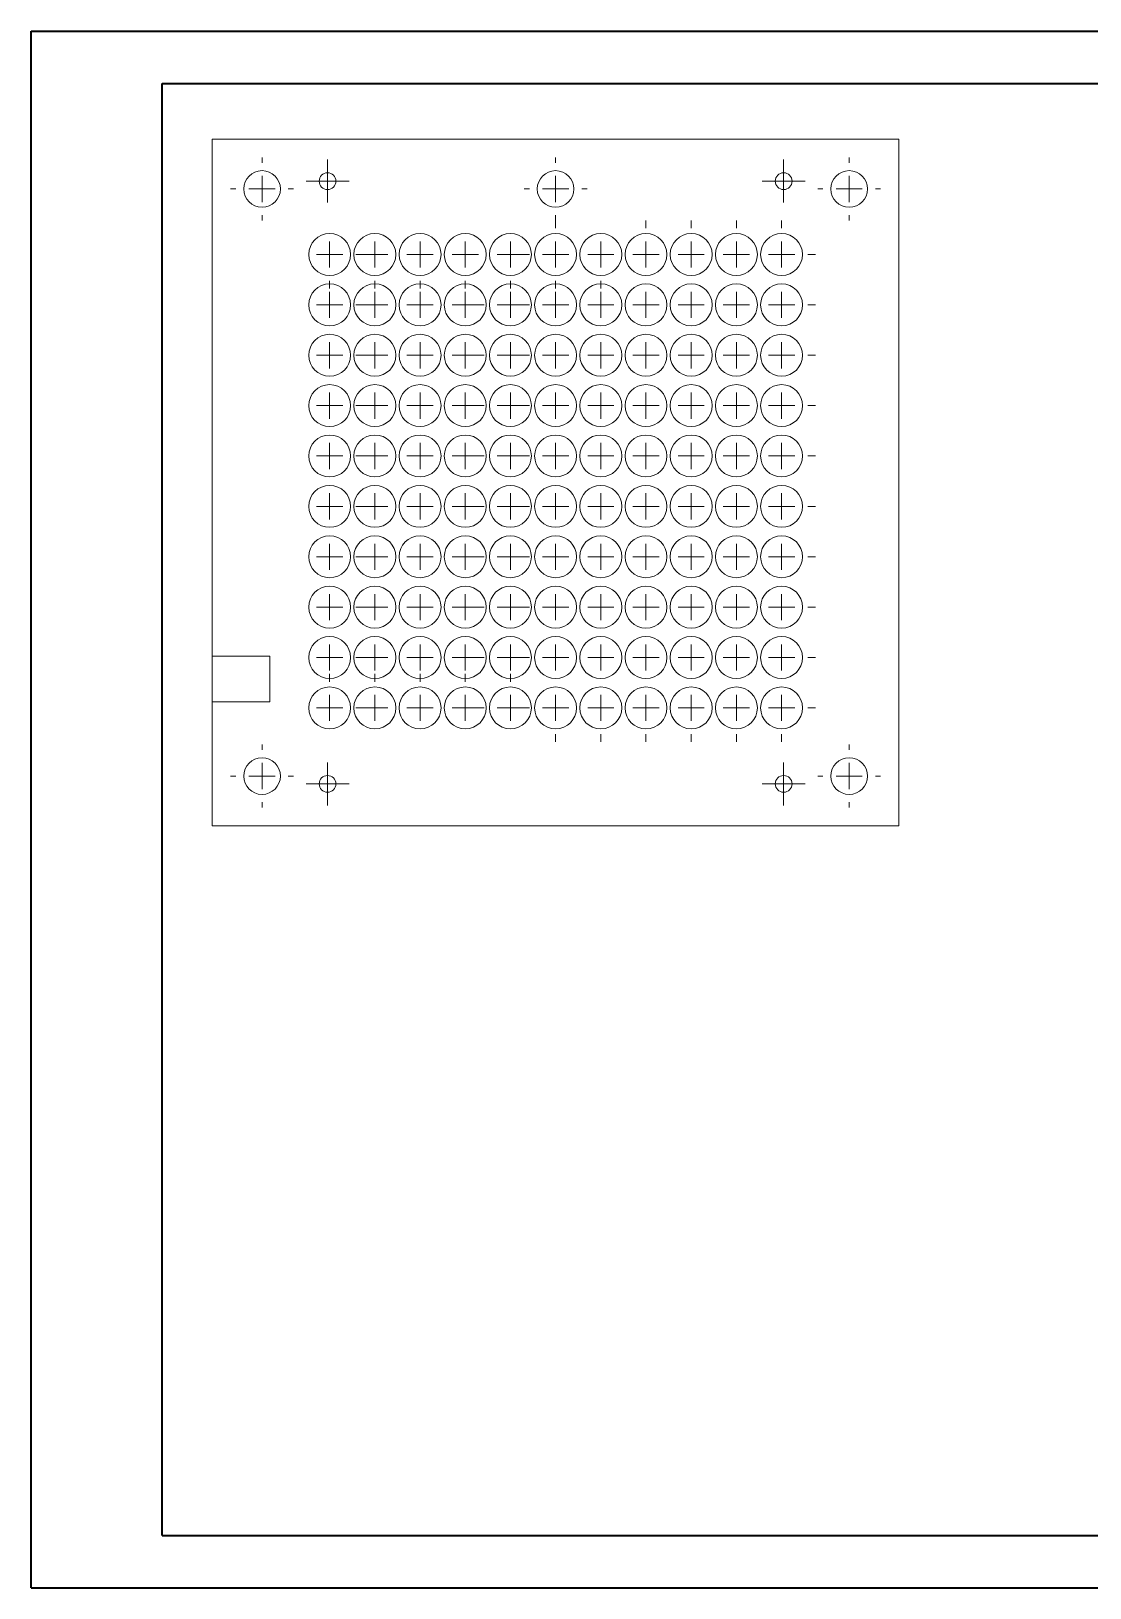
# Model space of a CAD drawing. Header units: millimetres. Extents: x 0 to 420, y 0 to 297.
# Drawn here: x 0.1 to 202, y 0.2 to 297.2 of the extents above; entities that cross this region are included whole.
import ezdxf

# ---------------------------------------------------------------- set-up
doc = ezdxf.new("R2010")
doc.units = ezdxf.units.MM

# ---------------------------------------------------------------- blocks, each defined once
blk = doc.blocks.new('SW_CENTERMARKSYMBOL_0')
at = {"color": 0, "linetype": 'Continuous', "lineweight": 0}
for p, q in [((0, 5), (0, 6)), ((-5, 0), (-6, 0)), ((0, 0), (-2.5, 0)), ((0, 0), (0, 2.5)), ((0, 0), (0, -2.5)), ((0, 0), (2.5, 0)), ((5, 0), (6, 0)), ((0, -5), (0, -6))]:
    blk.add_line(p, q, dxfattribs=at)
blk = doc.blocks.new('SW_CENTERMARKSYMBOL_1')
at = {"color": 0, "linetype": 'Continuous', "lineweight": 0}
for p, q in [((-8.62, 5), (-8.62, 6.5)), ((8.62, 5), (8.62, 6.5)), ((17.24, 5), (17.24, 6.5)), ((25.86, 5), (25.86, 6.5)), ((34.48, 5), (34.48, 6.5)), ((-13.62, 0), (-15.12, 0)), ((-8.62, 0), (-11.12, 0)), ((-8.62, 0), (-8.62, 2.5)), ((-8.62, 0), (-8.62, -2.5)), ((-8.62, 0), (-6.12, 0)), ((0, 0), (-2.5, 0)), ((0, 0), (0, 2.5)), ((0, 0), (0, -2.5)), ((0, 0), (2.5, 0)), ((8.62, 0), (6.12, 0)), ((8.62, 0), (8.62, 2.5)), ((8.62, 0), (8.62, -2.5)), ((8.62, 0), (11.12, 0)), ((17.24, 0), (14.74, 0)), ((17.24, 0), (17.24, 2.5)), ((17.24, 0), (17.24, -2.5)), ((17.24, 0), (19.74, 0)), ((25.86, 0), (23.36, 0)), ((25.86, 0), (25.86, 2.5)), ((25.86, 0), (25.86, -2.5)), ((25.86, 0), (28.36, 0)), ((34.48, 0), (31.98, 0)), ((34.48, 0), (34.48, 2.5)), ((34.48, 0), (34.48, -2.5)), ((34.48, 0), (36.98, 0)), ((39.48, 0), (40.98, 0)), ((0, -5), (0, -6.5)), ((-8.62, -9.61), (-8.62, -7.11)), ((0, -9.61), (0, -7.11)), ((8.62, -9.61), (8.62, -7.11)), ((17.24, -9.61), (17.24, -7.11)), ((25.86, -9.61), (25.86, -7.11)), ((34.48, -9.61), (34.48, -7.11)), ((-13.62, -9.61), (-15.12, -9.61)), ((-8.62, -9.61), (-11.12, -9.61)), ((-8.62, -9.61), (-8.62, -12.11)), ((-8.62, -9.61), (-6.12, -9.61)), ((0, -9.61), (-2.5, -9.61)), ((0, -9.61), (0, -12.11)), ((0, -9.61), (2.5, -9.61)), ((8.62, -9.61), (6.12, -9.61)), ((8.62, -9.61), (8.62, -12.11)), ((8.62, -9.61), (11.12, -9.61)), ((17.24, -9.61), (14.74, -9.61)), ((17.24, -9.61), (17.24, -12.11)), ((17.24, -9.61), (19.74, -9.61)), ((25.86, -9.61), (23.36, -9.61)), ((25.86, -9.61), (25.86, -12.11)), ((25.86, -9.61), (28.36, -9.61)), ((34.48, -9.61), (31.98, -9.61)), ((34.48, -9.61), (34.48, -12.11)), ((34.48, -9.61), (36.98, -9.61)), ((39.48, -9.61), (40.98, -9.61)), ((-8.62, -19.22), (-8.62, -16.72)), ((0, -19.22), (0, -16.72)), ((8.62, -19.22), (8.62, -16.72)), ((17.24, -19.22), (17.24, -16.72)), ((25.86, -19.22), (25.86, -16.72)), ((34.48, -19.22), (34.48, -16.72)), ((-13.62, -19.22), (-15.12, -19.22)), ((-8.62, -19.22), (-11.12, -19.22)), ((-8.62, -19.22), (-8.62, -21.72)), ((-8.62, -19.22), (-6.12, -19.22)), ((0, -19.22), (-2.5, -19.22)), ((0, -19.22), (0, -21.72)), ((0, -19.22), (2.5, -19.22)), ((8.62, -19.22), (6.12, -19.22)), ((8.62, -19.22), (8.62, -21.72)), ((8.62, -19.22), (11.12, -19.22)), ((17.24, -19.22), (14.74, -19.22)), ((17.24, -19.22), (17.24, -21.72)), ((17.24, -19.22), (19.74, -19.22)), ((25.86, -19.22), (23.36, -19.22)), ((25.86, -19.22), (25.86, -21.72)), ((25.86, -19.22), (28.36, -19.22)), ((34.48, -19.22), (31.98, -19.22)), ((34.48, -19.22), (34.48, -21.72)), ((34.48, -19.22), (36.98, -19.22)), ((39.48, -19.22), (40.98, -19.22)), ((-8.62, -28.83), (-8.62, -26.33)), ((0, -28.83), (0, -26.33)), ((8.62, -28.83), (8.62, -26.33)), ((17.24, -28.83), (17.24, -26.33)), ((25.86, -28.83), (25.86, -26.33)), ((34.48, -28.83), (34.48, -26.33)), ((-13.62, -28.83), (-15.12, -28.83)), ((-8.62, -28.83), (-11.12, -28.83)), ((-8.62, -28.83), (-8.62, -31.33)), ((-8.62, -28.83), (-6.12, -28.83)), ((0, -28.83), (-2.5, -28.83)), ((0, -28.83), (0, -31.33)), ((0, -28.83), (2.5, -28.83)), ((8.62, -28.83), (6.12, -28.83)), ((8.62, -28.83), (8.62, -31.33)), ((8.62, -28.83), (11.12, -28.83)), ((17.24, -28.83), (14.74, -28.83)), ((17.24, -28.83), (17.24, -31.33)), ((17.24, -28.83), (19.74, -28.83)), ((25.86, -28.83), (23.36, -28.83)), ((25.86, -28.83), (25.86, -31.33)), ((25.86, -28.83), (28.36, -28.83)), ((34.48, -28.83), (31.98, -28.83)), ((34.48, -28.83), (34.48, -31.33)), ((34.48, -28.83), (36.98, -28.83)), ((39.48, -28.83), (40.98, -28.83)), ((-13.62, -38.44), (-15.12, -38.44)), ((-8.62, -38.44), (-11.12, -38.44)), ((-8.62, -38.44), (-8.62, -35.94)), ((-8.62, -38.44), (-8.62, -40.94)), ((-8.62, -38.44), (-6.12, -38.44)), ((0, -38.44), (-2.5, -38.44)), ((0, -38.44), (0, -35.94)), ((0, -38.44), (0, -40.94)), ((0, -38.44), (2.5, -38.44)), ((8.62, -38.44), (6.12, -38.44)), ((8.62, -38.44), (8.62, -35.94)), ((8.62, -38.44), (8.62, -40.94)), ((8.62, -38.44), (11.12, -38.44)), ((17.24, -38.44), (14.74, -38.44)), ((17.24, -38.44), (17.24, -35.94)), ((17.24, -38.44), (17.24, -40.94)), ((17.24, -38.44), (19.74, -38.44)), ((25.86, -38.44), (23.36, -38.44)), ((25.86, -38.44), (25.86, -35.94)), ((25.86, -38.44), (25.86, -40.94)), ((25.86, -38.44), (28.36, -38.44)), ((34.48, -38.44), (31.98, -38.44)), ((34.48, -38.44), (34.48, -35.94)), ((34.48, -38.44), (34.48, -40.94)), ((34.48, -38.44), (36.98, -38.44)), ((39.48, -38.44), (40.98, -38.44)), ((-8.62, -48.06), (-8.62, -45.56)), ((0, -48.06), (0, -45.56)), ((8.62, -48.06), (8.62, -45.56)), ((17.24, -48.06), (17.24, -45.56)), ((25.86, -48.06), (25.86, -45.56)), ((34.48, -48.06), (34.48, -45.56)), ((-13.62, -48.06), (-15.12, -48.06)), ((-8.62, -48.06), (-11.12, -48.06)), ((-8.62, -48.06), (-8.62, -50.56)), ((-8.62, -48.06), (-6.12, -48.06)), ((0, -48.06), (-2.5, -48.06)), ((0, -48.06), (0, -50.56)), ((0, -48.06), (2.5, -48.06)), ((8.62, -48.06), (6.12, -48.06)), ((8.62, -48.06), (8.62, -50.56)), ((8.62, -48.06), (11.12, -48.06)), ((17.24, -48.06), (14.74, -48.06)), ((17.24, -48.06), (17.24, -50.56)), ((17.24, -48.06), (19.74, -48.06)), ((25.86, -48.06), (23.36, -48.06)), ((25.86, -48.06), (25.86, -50.56)), ((25.86, -48.06), (28.36, -48.06)), ((34.48, -48.06), (31.98, -48.06)), ((34.48, -48.06), (34.48, -50.56)), ((34.48, -48.06), (36.98, -48.06)), ((39.48, -48.06), (40.98, -48.06)), ((-8.62, -57.67), (-8.62, -55.17)), ((0, -57.67), (0, -55.17)), ((8.62, -57.67), (8.62, -55.17)), ((17.24, -57.67), (17.24, -55.17)), ((25.86, -57.67), (25.86, -55.17)), ((34.48, -57.67), (34.48, -55.17)), ((-13.62, -57.67), (-15.12, -57.67)), ((-8.62, -57.67), (-11.12, -57.67)), ((-8.62, -57.67), (-8.62, -60.17)), ((-8.62, -57.67), (-6.12, -57.67)), ((0, -57.67), (-2.5, -57.67)), ((0, -57.67), (0, -60.17)), ((0, -57.67), (2.5, -57.67)), ((8.62, -57.67), (6.12, -57.67)), ((8.62, -57.67), (8.62, -60.17)), ((8.62, -57.67), (11.12, -57.67)), ((17.24, -57.67), (14.74, -57.67)), ((17.24, -57.67), (17.24, -60.17)), ((17.24, -57.67), (19.74, -57.67)), ((25.86, -57.67), (23.36, -57.67)), ((25.86, -57.67), (25.86, -60.17)), ((25.86, -57.67), (28.36, -57.67)), ((34.48, -57.67), (31.98, -57.67)), ((34.48, -57.67), (34.48, -60.17)), ((34.48, -57.67), (36.98, -57.67)), ((39.48, -57.67), (40.98, -57.67)), ((-8.62, -67.28), (-8.62, -64.78)), ((0, -67.28), (0, -64.78)), ((8.62, -67.28), (8.62, -64.78)), ((17.24, -67.28), (17.24, -64.78)), ((25.86, -67.28), (25.86, -64.78)), ((34.48, -67.28), (34.48, -64.78)), ((-13.62, -67.28), (-15.12, -67.28)), ((-8.62, -67.28), (-11.12, -67.28)), ((-8.62, -67.28), (-8.62, -69.78)), ((-8.62, -67.28), (-6.12, -67.28)), ((0, -67.28), (-2.5, -67.28)), ((0, -67.28), (0, -69.78)), ((0, -67.28), (2.5, -67.28)), ((8.62, -67.28), (6.12, -67.28)), ((8.62, -67.28), (8.62, -69.78)), ((8.62, -67.28), (11.12, -67.28)), ((17.24, -67.28), (14.74, -67.28)), ((17.24, -67.28), (17.24, -69.78)), ((17.24, -67.28), (19.74, -67.28)), ((25.86, -67.28), (23.36, -67.28)), ((25.86, -67.28), (25.86, -69.78)), ((25.86, -67.28), (28.36, -67.28)), ((34.48, -67.28), (31.98, -67.28)), ((34.48, -67.28), (34.48, -69.78)), ((34.48, -67.28), (36.98, -67.28)), ((39.48, -67.28), (40.98, -67.28)), ((-13.62, -76.89), (-15.12, -76.89)), ((-8.62, -76.89), (-11.12, -76.89)), ((-8.62, -76.89), (-8.62, -74.39)), ((-8.62, -76.89), (-8.62, -79.39)), ((-8.62, -76.89), (-6.12, -76.89)), ((0, -76.89), (-2.5, -76.89)), ((0, -76.89), (0, -74.39)), ((0, -76.89), (0, -79.39)), ((0, -76.89), (2.5, -76.89)), ((8.62, -76.89), (6.12, -76.89)), ((8.62, -76.89), (8.62, -74.39)), ((8.62, -76.89), (8.62, -79.39)), ((8.62, -76.89), (11.12, -76.89)), ((17.24, -76.89), (14.74, -76.89)), ((17.24, -76.89), (17.24, -74.39)), ((17.24, -76.89), (17.24, -79.39)), ((17.24, -76.89), (19.74, -76.89)), ((25.86, -76.89), (23.36, -76.89)), ((25.86, -76.89), (25.86, -74.39)), ((25.86, -76.89), (25.86, -79.39)), ((25.86, -76.89), (28.36, -76.89)), ((34.48, -76.89), (31.98, -76.89)), ((34.48, -76.89), (34.48, -74.39)), ((34.48, -76.89), (34.48, -79.39)), ((34.48, -76.89), (36.98, -76.89)), ((39.48, -76.89), (40.98, -76.89)), ((-8.62, -86.5), (-8.62, -84)), ((0, -86.5), (0, -84)), ((8.62, -86.5), (8.62, -84)), ((17.24, -86.5), (17.24, -84)), ((25.86, -86.5), (25.86, -84)), ((34.48, -86.5), (34.48, -84)), ((-13.62, -86.5), (-15.12, -86.5)), ((-8.62, -86.5), (-11.12, -86.5)), ((-8.62, -86.5), (-8.62, -89)), ((-8.62, -86.5), (-6.12, -86.5)), ((0, -86.5), (-2.5, -86.5)), ((0, -86.5), (0, -89)), ((0, -86.5), (2.5, -86.5)), ((8.62, -86.5), (6.12, -86.5)), ((8.62, -86.5), (8.62, -89)), ((8.62, -86.5), (11.12, -86.5)), ((17.24, -86.5), (14.74, -86.5)), ((17.24, -86.5), (17.24, -89)), ((17.24, -86.5), (19.74, -86.5)), ((25.86, -86.5), (23.36, -86.5)), ((25.86, -86.5), (25.86, -89)), ((25.86, -86.5), (28.36, -86.5)), ((34.48, -86.5), (31.98, -86.5)), ((34.48, -86.5), (34.48, -89)), ((34.48, -86.5), (36.98, -86.5)), ((39.48, -86.5), (40.98, -86.5)), ((-8.62, -91.5), (-8.62, -93)), ((0, -91.5), (0, -93)), ((8.62, -91.5), (8.62, -93)), ((17.24, -91.5), (17.24, -93)), ((25.86, -91.5), (25.86, -93)), ((34.48, -91.5), (34.48, -93))]:
    blk.add_line(p, q, dxfattribs=at)
blk = doc.blocks.new('SW_CENTERMARKSYMBOL_2')
at = {"color": 0, "linetype": 'Continuous', "lineweight": 0}
for p, q in [((8.62, 5), (8.62, 6.5)), ((-34.48, 0), (-36.98, 0)), ((-34.48, 0), (-34.48, 2.5)), ((-34.48, 0), (-34.48, -2.5)), ((-34.48, 0), (-31.98, 0)), ((-29.48, 0), (-27.98, 0)), ((-25.86, 0), (-28.36, 0)), ((-25.86, 0), (-25.86, 2.5)), ((-25.86, 0), (-25.86, -2.5)), ((-25.86, 0), (-23.36, 0)), ((-17.24, 0), (-19.74, 0)), ((-17.24, 0), (-17.24, 2.5)), ((-17.24, 0), (-17.24, -2.5)), ((-17.24, 0), (-14.74, 0)), ((-8.62, 0), (-11.12, 0)), ((-8.62, 0), (-8.62, 2.5)), ((-8.62, 0), (-8.62, -2.5)), ((-8.62, 0), (-6.12, 0)), ((0, 0), (-2.5, 0)), ((0, 0), (0, 2.5)), ((0, 0), (0, -2.5)), ((0, 0), (2.5, 0)), ((3.62, 0), (2.12, 0)), ((8.62, 0), (6.12, 0)), ((8.62, 0), (8.62, 2.5)), ((8.62, 0), (8.62, -2.5)), ((8.62, 0), (11.12, 0)), ((-34.48, -5), (-34.48, -6.5)), ((-25.86, -5), (-25.86, -6.5)), ((-17.24, -5), (-17.24, -6.5)), ((-8.62, -5), (-8.62, -6.5)), ((0, -5), (0, -6.5)), ((8.62, -5), (8.62, -6.5)), ((-34.48, -9.61), (-34.48, -7.11)), ((-25.86, -9.61), (-25.86, -7.11)), ((-17.24, -9.61), (-17.24, -7.11)), ((-8.62, -9.61), (-8.62, -7.11)), ((0, -9.61), (0, -7.11)), ((-34.48, -9.61), (-36.98, -9.61)), ((-34.48, -9.61), (-34.48, -12.11)), ((-34.48, -9.61), (-31.98, -9.61)), ((-29.48, -9.61), (-27.98, -9.61)), ((-25.86, -9.61), (-28.36, -9.61)), ((-25.86, -9.61), (-25.86, -12.11)), ((-25.86, -9.61), (-23.36, -9.61)), ((-17.24, -9.61), (-19.74, -9.61)), ((-17.24, -9.61), (-17.24, -12.11)), ((-17.24, -9.61), (-14.74, -9.61)), ((-8.62, -9.61), (-11.12, -9.61)), ((-8.62, -9.61), (-8.62, -12.11)), ((-8.62, -9.61), (-6.12, -9.61)), ((-5, -9.61), (-6.5, -9.61)), ((0, -9.61), (-2.5, -9.61)), ((0, -9.61), (0, -12.11)), ((0, -9.61), (2.5, -9.61)), ((-34.48, -19.22), (-34.48, -16.72)), ((-25.86, -19.22), (-25.86, -16.72)), ((-17.24, -19.22), (-17.24, -16.72)), ((-8.62, -19.22), (-8.62, -16.72)), ((0, -19.22), (0, -16.72)), ((-34.48, -19.22), (-36.98, -19.22)), ((-34.48, -19.22), (-34.48, -21.72)), ((-34.48, -19.22), (-31.98, -19.22)), ((-29.48, -19.22), (-27.98, -19.22)), ((-25.86, -19.22), (-28.36, -19.22)), ((-25.86, -19.22), (-25.86, -21.72)), ((-25.86, -19.22), (-23.36, -19.22)), ((-17.24, -19.22), (-19.74, -19.22)), ((-17.24, -19.22), (-17.24, -21.72)), ((-17.24, -19.22), (-14.74, -19.22)), ((-8.62, -19.22), (-11.12, -19.22)), ((-8.62, -19.22), (-8.62, -21.72)), ((-8.62, -19.22), (-6.12, -19.22)), ((-5, -19.22), (-6.5, -19.22)), ((0, -19.22), (-2.5, -19.22)), ((0, -19.22), (0, -21.72)), ((0, -19.22), (2.5, -19.22)), ((-34.48, -28.83), (-34.48, -26.33)), ((-25.86, -28.83), (-25.86, -26.33)), ((-17.24, -28.83), (-17.24, -26.33)), ((-8.62, -28.83), (-8.62, -26.33)), ((0, -28.83), (0, -26.33)), ((-34.48, -28.83), (-36.98, -28.83)), ((-34.48, -28.83), (-34.48, -31.33)), ((-34.48, -28.83), (-31.98, -28.83)), ((-29.48, -28.83), (-27.98, -28.83)), ((-25.86, -28.83), (-28.36, -28.83)), ((-25.86, -28.83), (-25.86, -31.33)), ((-25.86, -28.83), (-23.36, -28.83)), ((-17.24, -28.83), (-19.74, -28.83)), ((-17.24, -28.83), (-17.24, -31.33)), ((-17.24, -28.83), (-14.74, -28.83)), ((-8.62, -28.83), (-11.12, -28.83)), ((-8.62, -28.83), (-8.62, -31.33)), ((-8.62, -28.83), (-6.12, -28.83)), ((-5, -28.83), (-6.5, -28.83)), ((0, -28.83), (-2.5, -28.83)), ((0, -28.83), (0, -31.33)), ((0, -28.83), (2.5, -28.83)), ((-34.48, -38.44), (-36.98, -38.44)), ((-34.48, -38.44), (-34.48, -35.94)), ((-34.48, -38.44), (-34.48, -40.94)), ((-34.48, -38.44), (-31.98, -38.44)), ((-29.48, -38.44), (-27.98, -38.44)), ((-25.86, -38.44), (-28.36, -38.44)), ((-25.86, -38.44), (-25.86, -35.94)), ((-25.86, -38.44), (-25.86, -40.94)), ((-25.86, -38.44), (-23.36, -38.44)), ((-17.24, -38.44), (-19.74, -38.44)), ((-17.24, -38.44), (-17.24, -35.94)), ((-17.24, -38.44), (-17.24, -40.94)), ((-17.24, -38.44), (-14.74, -38.44)), ((-8.62, -38.44), (-11.12, -38.44)), ((-8.62, -38.44), (-8.62, -35.94)), ((-8.62, -38.44), (-8.62, -40.94)), ((-8.62, -38.44), (-6.12, -38.44)), ((-5, -38.44), (-6.5, -38.44)), ((0, -38.44), (-2.5, -38.44)), ((0, -38.44), (0, -35.94)), ((0, -38.44), (0, -40.94)), ((0, -38.44), (2.5, -38.44)), ((-34.48, -48.06), (-34.48, -45.56)), ((-25.86, -48.06), (-25.86, -45.56)), ((-17.24, -48.06), (-17.24, -45.56)), ((-8.62, -48.06), (-8.62, -45.56)), ((0, -48.06), (0, -45.56)), ((-34.48, -48.06), (-36.98, -48.06)), ((-34.48, -48.06), (-34.48, -50.56)), ((-34.48, -48.06), (-31.98, -48.06)), ((-29.48, -48.06), (-27.98, -48.06)), ((-25.86, -48.06), (-28.36, -48.06)), ((-25.86, -48.06), (-25.86, -50.56)), ((-25.86, -48.06), (-23.36, -48.06)), ((-17.24, -48.06), (-19.74, -48.06)), ((-17.24, -48.06), (-17.24, -50.56)), ((-17.24, -48.06), (-14.74, -48.06)), ((-8.62, -48.06), (-11.12, -48.06)), ((-8.62, -48.06), (-8.62, -50.56)), ((-8.62, -48.06), (-6.12, -48.06)), ((-5, -48.06), (-6.5, -48.06)), ((0, -48.06), (-2.5, -48.06)), ((0, -48.06), (0, -50.56)), ((0, -48.06), (2.5, -48.06)), ((-34.48, -57.67), (-34.48, -55.17)), ((-25.86, -57.67), (-25.86, -55.17)), ((-17.24, -57.67), (-17.24, -55.17)), ((-8.62, -57.67), (-8.62, -55.17)), ((0, -57.67), (0, -55.17)), ((-34.48, -57.67), (-36.98, -57.67)), ((-34.48, -57.67), (-34.48, -60.17)), ((-34.48, -57.67), (-31.98, -57.67)), ((-29.48, -57.67), (-27.98, -57.67)), ((-25.86, -57.67), (-28.36, -57.67)), ((-25.86, -57.67), (-25.86, -60.17)), ((-25.86, -57.67), (-23.36, -57.67)), ((-17.24, -57.67), (-19.74, -57.67)), ((-17.24, -57.67), (-17.24, -60.17)), ((-17.24, -57.67), (-14.74, -57.67)), ((-8.62, -57.67), (-11.12, -57.67)), ((-8.62, -57.67), (-8.62, -60.17)), ((-8.62, -57.67), (-6.12, -57.67)), ((-5, -57.67), (-6.5, -57.67)), ((0, -57.67), (-2.5, -57.67)), ((0, -57.67), (0, -60.17)), ((0, -57.67), (2.5, -57.67)), ((-34.48, -67.28), (-34.48, -64.78)), ((-25.86, -67.28), (-25.86, -64.78)), ((-17.24, -67.28), (-17.24, -64.78)), ((-8.62, -67.28), (-8.62, -64.78)), ((0, -67.28), (0, -64.78)), ((-34.48, -67.28), (-36.98, -67.28)), ((-34.48, -67.28), (-34.48, -69.78)), ((-34.48, -67.28), (-31.98, -67.28)), ((-29.48, -67.28), (-27.98, -67.28)), ((-25.86, -67.28), (-28.36, -67.28)), ((-25.86, -67.28), (-25.86, -69.78)), ((-25.86, -67.28), (-23.36, -67.28)), ((-17.24, -67.28), (-19.74, -67.28)), ((-17.24, -67.28), (-17.24, -69.78)), ((-17.24, -67.28), (-14.74, -67.28)), ((-8.62, -67.28), (-11.12, -67.28)), ((-8.62, -67.28), (-8.62, -69.78)), ((-8.62, -67.28), (-6.12, -67.28)), ((-5, -67.28), (-6.5, -67.28)), ((0, -67.28), (-2.5, -67.28)), ((0, -67.28), (0, -69.78)), ((0, -67.28), (2.5, -67.28)), ((-34.48, -76.89), (-36.98, -76.89)), ((-34.48, -76.89), (-34.48, -74.39)), ((-34.48, -76.89), (-34.48, -79.39)), ((-34.48, -76.89), (-31.98, -76.89)), ((-29.48, -76.89), (-27.98, -76.89)), ((-25.86, -76.89), (-28.36, -76.89)), ((-25.86, -76.89), (-25.86, -74.39)), ((-25.86, -76.89), (-25.86, -79.39)), ((-25.86, -76.89), (-23.36, -76.89)), ((-17.24, -76.89), (-19.74, -76.89)), ((-17.24, -76.89), (-17.24, -74.39)), ((-17.24, -76.89), (-17.24, -79.39)), ((-17.24, -76.89), (-14.74, -76.89)), ((-8.62, -76.89), (-11.12, -76.89)), ((-8.62, -76.89), (-8.62, -74.39)), ((-8.62, -76.89), (-8.62, -79.39)), ((-8.62, -76.89), (-6.12, -76.89)), ((-5, -76.89), (-6.5, -76.89)), ((0, -76.89), (-2.5, -76.89)), ((0, -76.89), (0, -74.39)), ((0, -76.89), (0, -79.39)), ((0, -76.89), (2.5, -76.89)), ((-34.48, -81.5), (-34.48, -80)), ((-25.86, -81.5), (-25.86, -80)), ((-17.24, -81.5), (-17.24, -80)), ((-8.62, -81.5), (-8.62, -80)), ((0, -81.5), (0, -80)), ((-34.48, -86.5), (-34.48, -84)), ((-25.86, -86.5), (-25.86, -84)), ((-17.24, -86.5), (-17.24, -84)), ((-8.62, -86.5), (-8.62, -84)), ((0, -86.5), (0, -84)), ((-34.48, -86.5), (-36.98, -86.5)), ((-34.48, -86.5), (-34.48, -89)), ((-34.48, -86.5), (-31.98, -86.5)), ((-29.48, -86.5), (-27.98, -86.5)), ((-25.86, -86.5), (-28.36, -86.5)), ((-25.86, -86.5), (-25.86, -89)), ((-25.86, -86.5), (-23.36, -86.5)), ((-17.24, -86.5), (-19.74, -86.5)), ((-17.24, -86.5), (-17.24, -89)), ((-17.24, -86.5), (-14.74, -86.5)), ((-8.62, -86.5), (-11.12, -86.5)), ((-8.62, -86.5), (-8.62, -89)), ((-8.62, -86.5), (-6.12, -86.5)), ((-5, -86.5), (-6.5, -86.5)), ((0, -86.5), (-2.5, -86.5)), ((0, -86.5), (0, -89)), ((0, -86.5), (2.5, -86.5))]:
    blk.add_line(p, q, dxfattribs=at)
blk = doc.blocks.new('SW_CENTERMARKSYMBOL_3')
at = {"color": 0, "linetype": 'Continuous', "lineweight": 0}
for p, q in [((0, 5), (0, 6)), ((-5, 0), (-6, 0)), ((0, 0), (-2.5, 0)), ((0, 0), (0, 2.5)), ((0, 0), (0, -2.5)), ((0, 0), (2.5, 0)), ((5, 0), (6, 0)), ((0, -5), (0, -6))]:
    blk.add_line(p, q, dxfattribs=at)
blk = doc.blocks.new('SW_CENTERMARKSYMBOL_4')
at = {"color": 0, "linetype": 'Continuous', "lineweight": 0}
for p, q in [((0, 5), (0, 6)), ((-5, 0), (-6, 0)), ((0, 0), (-2.5, 0)), ((0, 0), (0, 2.5)), ((0, 0), (0, -2.5)), ((0, 0), (2.5, 0)), ((5, 0), (6, 0)), ((0, -5), (0, -6))]:
    blk.add_line(p, q, dxfattribs=at)
blk = doc.blocks.new('SW_CENTERMARKSYMBOL_5')
at = {"color": 0, "linetype": 'Continuous', "lineweight": 0}
for p, q in [((0, 5), (0, 6)), ((-5, 0), (-6, 0)), ((0, 0), (-2.5, 0)), ((0, 0), (0, 2.5)), ((0, 0), (0, -2.5)), ((0, 0), (2.5, 0)), ((5, 0), (6, 0)), ((0, -5), (0, -6))]:
    blk.add_line(p, q, dxfattribs=at)
blk = doc.blocks.new('SW_CENTERMARKSYMBOL_6')
at = {"color": 0, "linetype": 'Continuous', "lineweight": 0}
for p, q in [((0, 5), (0, 6)), ((-5, 0), (-6, 0)), ((0, 0), (-2.5, 0)), ((0, 0), (0, 2.5)), ((0, 0), (0, -2.5)), ((0, 0), (2.5, 0)), ((5, 0), (6, 0)), ((0, -5), (0, -6))]:
    blk.add_line(p, q, dxfattribs=at)
blk = doc.blocks.new('SW_CENTERMARKSYMBOL_7')
at = {"color": 0, "linetype": 'Continuous', "lineweight": 0}
for p, q in [((0, 2.5), (0, 4.1)), ((-2.5, 0), (-4.1, 0)), ((0, 0), (-2.5, 0)), ((0, 0), (0, 2.5)), ((0, 0), (0, -2.5)), ((0, 0), (2.5, 0)), ((2.5, 0), (4.1, 0)), ((0, -2.5), (0, -4.1))]:
    blk.add_line(p, q, dxfattribs=at)
blk = doc.blocks.new('SW_CENTERMARKSYMBOL_8')
at = {"color": 0, "linetype": 'Continuous', "lineweight": 0}
for p, q in [((0, 2.5), (0, 4.1)), ((-2.5, 0), (-4.1, 0)), ((0, 0), (-2.5, 0)), ((0, 0), (0, 2.5)), ((0, 0), (0, -2.5)), ((0, 0), (2.5, 0)), ((2.5, 0), (4.1, 0)), ((0, -2.5), (0, -4.1))]:
    blk.add_line(p, q, dxfattribs=at)
blk = doc.blocks.new('SW_CENTERMARKSYMBOL_9')
at = {"color": 0, "linetype": 'Continuous', "lineweight": 0}
for p, q in [((0, 2.5), (0, 4.1)), ((-2.5, 0), (-4.1, 0)), ((0, 0), (-2.5, 0)), ((0, 0), (0, 2.5)), ((0, 0), (0, -2.5)), ((0, 0), (2.5, 0)), ((2.5, 0), (4.1, 0)), ((0, -2.5), (0, -4.1))]:
    blk.add_line(p, q, dxfattribs=at)
blk = doc.blocks.new('SW_CENTERMARKSYMBOL_10')
at = {"color": 0, "linetype": 'Continuous', "lineweight": 0}
for p, q in [((0, 2.5), (0, 4.1)), ((-2.5, 0), (-4.1, 0)), ((0, 0), (-2.5, 0)), ((0, 0), (0, 2.5)), ((0, 0), (0, -2.5)), ((0, 0), (2.5, 0)), ((2.5, 0), (4.1, 0)), ((0, -2.5), (0, -4.1))]:
    blk.add_line(p, q, dxfattribs=at)

msp = doc.modelspace()

# ---------------------------------------------------------------- linework, layer by layer
at = {"color": 7, "linetype": 'Continuous', "lineweight": 40}
for p, q in [((0.08, 0.21), (0.08, 297.21)), ((0.08, 297.21), (420.08, 297.21)), ((25.08, 10.21), (25.08, 287.21)), ((25.08, 287.21), (410.08, 287.21)), ((25.08, 10.21), (410.08, 10.21)), ((0.08, 0.21), (420.08, 0.21))]:
    msp.add_line(p, q, dxfattribs=at)
at = {"color": 7, "linetype": 'Continuous', "lineweight": 15}
for p, q in [((34.62, 276.6), (34.62, 177.95)), ((165.62, 276.6), (34.62, 276.6)), ((165.62, 145.6), (165.62, 276.6)), ((45.62, 177.95), (34.62, 177.95)), ((34.62, 177.95), (34.62, 169.25)), ((45.62, 169.25), (45.62, 177.95)), ((34.62, 169.25), (34.62, 145.6)), ((45.62, 169.25), (34.62, 169.25)), ((34.62, 145.6), (165.62, 145.6))]:
    msp.add_line(p, q, dxfattribs=at)
for centre, radius in [((44.12, 267.1), 3.5), ((100.12, 267.1), 3.5), ((156.12, 267.1), 3.5), ((56.62, 268.6), 1.6), ((143.62, 268.6), 1.6), ((57.02, 254.6), 4), ((65.64, 254.6), 4), ((74.26, 254.6), 4), ((82.88, 254.6), 4), ((91.5, 254.6), 4), ((100.12, 254.6), 4), ((108.74, 254.6), 4), ((117.36, 254.6), 4), ((125.98, 254.6), 4), ((134.6, 254.6), 4), ((143.22, 254.6), 4), ((57.02, 244.99), 4), ((65.64, 244.99), 4), ((74.26, 244.99), 4), ((82.88, 244.99), 4), ((91.5, 244.99), 4), ((100.12, 244.99), 4), ((108.74, 244.99), 4), ((117.36, 244.99), 4), ((125.98, 244.99), 4), ((134.6, 244.99), 4), ((143.22, 244.99), 4), ((57.02, 235.38), 4), ((65.64, 235.38), 4), ((74.26, 235.38), 4), ((82.88, 235.38), 4), ((91.5, 235.38), 4), ((100.12, 235.38), 4), ((108.74, 235.38), 4), ((117.36, 235.38), 4), ((125.98, 235.38), 4), ((134.6, 235.38), 4), ((143.22, 235.38), 4), ((57.02, 225.77), 4), ((65.64, 225.77), 4), ((74.26, 225.77), 4), ((82.88, 225.77), 4), ((91.5, 225.77), 4), ((100.12, 225.77), 4), ((108.74, 225.77), 4), ((117.36, 225.77), 4), ((125.98, 225.77), 4), ((134.6, 225.77), 4), ((143.22, 225.77), 4), ((57.02, 216.16), 4), ((65.64, 216.16), 4), ((74.26, 216.16), 4), ((82.88, 216.16), 4), ((91.5, 216.16), 4), ((100.12, 216.16), 4), ((108.74, 216.16), 4), ((117.36, 216.16), 4), ((125.98, 216.16), 4), ((134.6, 216.16), 4), ((143.22, 216.16), 4), ((57.02, 206.55), 4), ((65.64, 206.55), 4), ((74.26, 206.55), 4), ((82.88, 206.55), 4), ((91.5, 206.55), 4), ((100.12, 206.55), 4), ((108.74, 206.55), 4), ((117.36, 206.55), 4), ((125.98, 206.55), 4), ((134.6, 206.55), 4), ((143.22, 206.55), 4), ((57.02, 196.94), 4), ((65.64, 196.94), 4), ((74.26, 196.94), 4), ((82.88, 196.94), 4), ((91.5, 196.94), 4), ((100.12, 196.94), 4), ((108.74, 196.94), 4), ((117.36, 196.94), 4), ((125.98, 196.94), 4), ((134.6, 196.94), 4), ((143.22, 196.94), 4), ((57.02, 187.32), 4), ((65.64, 187.32), 4), ((74.26, 187.32), 4), ((82.88, 187.32), 4), ((91.5, 187.32), 4), ((100.12, 187.32), 4), ((108.74, 187.32), 4), ((117.36, 187.32), 4), ((125.98, 187.32), 4), ((134.6, 187.32), 4), ((143.22, 187.32), 4), ((57.02, 177.71), 4), ((65.64, 177.71), 4), ((74.26, 177.71), 4), ((82.88, 177.71), 4), ((91.5, 177.71), 4), ((100.12, 177.71), 4), ((108.74, 177.71), 4), ((117.36, 177.71), 4), ((125.98, 177.71), 4), ((134.6, 177.71), 4), ((143.22, 177.71), 4), ((57.02, 168.1), 4), ((65.64, 168.1), 4), ((74.26, 168.1), 4), ((82.88, 168.1), 4), ((91.5, 168.1), 4), ((100.12, 168.1), 4), ((108.74, 168.1), 4), ((117.36, 168.1), 4), ((125.98, 168.1), 4), ((134.6, 168.1), 4), ((143.22, 168.1), 4), ((44.12, 155.1), 3.5), ((156.12, 155.1), 3.5), ((56.62, 153.6), 1.6), ((143.62, 153.6), 1.6)]:
    msp.add_circle(centre, radius, dxfattribs=at)

# ---------------------------------------------------------------- block references
at = {"color": 7, "linetype": 'Continuous', "lineweight": 0}
for name, p in [('SW_CENTERMARKSYMBOL_6', (44.12, 267.1)), ('SW_CENTERMARKSYMBOL_9', (56.62, 268.6)), ('SW_CENTERMARKSYMBOL_0', (100.12, 267.1)), ('SW_CENTERMARKSYMBOL_10', (143.62, 268.6)), ('SW_CENTERMARKSYMBOL_3', (156.12, 267.1)), ('SW_CENTERMARKSYMBOL_2', (91.5, 254.6)), ('SW_CENTERMARKSYMBOL_1', (108.74, 254.6)), ('SW_CENTERMARKSYMBOL_5', (44.12, 155.1)), ('SW_CENTERMARKSYMBOL_4', (156.12, 155.1)), ('SW_CENTERMARKSYMBOL_8', (56.62, 153.6)), ('SW_CENTERMARKSYMBOL_7', (143.62, 153.6))]:
    msp.add_blockref(name, p, dxfattribs=at)

doc.saveas('drawing.dxf')
